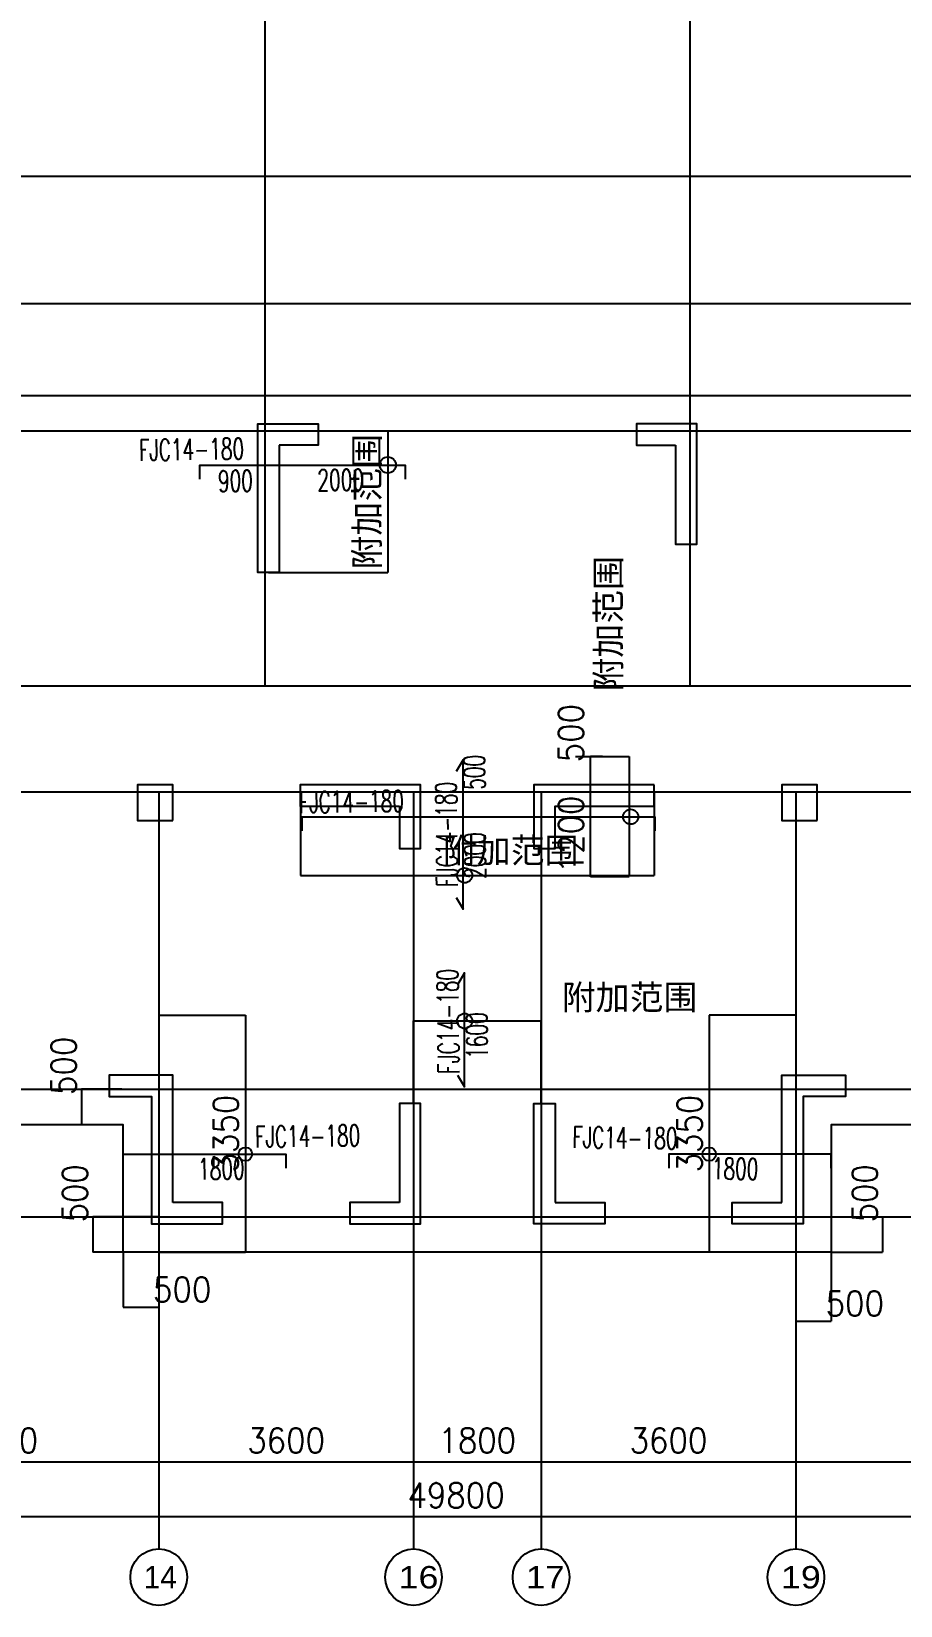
# Model space of a CAD drawing. Extents: x 628064 to 742735, y -407363 to -122417.
# Drawn here: x 693177 to 705451, y -302535 to -280300 of the extents above; entities that cross this region are included whole.
import ezdxf

# ---------------------------------------------------------------- set-up
doc = ezdxf.new("R2010")
doc.units = 0
doc.header["$LTSCALE"] = 100
for name, color, linetype in [('AXIS', 3, 'Continuous'), ('COLU', 255, 'Continuous'), ('DIM', 3, 'Continuous'), ('dim-wall', 7, 'Continuous'), ('dote', 253, 'Continuous'), ('WALL', 255, 'Continuous'), ('Z-CT', 2, 'Continuous'), ('支座钢筋标注', 173, 'Continuous'), ('板底钢筋', 24, 'Continuous'), ('楼板负筋钢筋', 1, 'Continuous')]:
    doc.layers.add(name, color=color, linetype=linetype)
doc.styles.add('hztxt', font='hztxt')
doc.styles.get("Standard").update_dxf_attribs({"font": 'standard'})
doc.dimstyles.get("Standard").update_dxf_attribs({"dimtxt": 351, "dimasz": 0.18, "dimexe": 0.18, "dimexo": 0.0625, "dimgap": 0.09, "dimtad": 0, "dimtoh": 1, "dimdec": 0, "dimzin": 0, "dimdsep": 46, "dimcen": 0.09, "dimadec": 0, "dimazin": 0, "dimtfac": 1, "dimtdec": 4, "dimtofl": 0, "dimtmove": 0, "dimatfit": 3, "dimfxl": 250, "dimtolj": 1, "dimtzin": 0, "dimarcsym": 0})

# ---------------------------------------------------------------- blocks, each defined once
blk = doc.blocks.new('_AXISO')
blk.add_circle((0, 0), 0.5)
blk = doc.blocks.new('*D237')
at = {"layer": 'AXIS', "color": 0, "linetype": 'ByBlock', "lineweight": -2}
for p, q in [((674274.0329612452, -299443.3729349024), (674274.0329612452, -301278.3993927557)), ((724074.0329612474, -299443.3729349024), (724074.0329612474, -301278.3993927557)), ((674274.0329612452, -301278.2193927557), (724074.0329612474, -301278.2193927557))]:
    blk.add_line(p, q, dxfattribs=at)
for points in [[(674274.0329612452, -301278.2193927557), (674274.2129612452, -301278.1894202604), (674274.2129612452, -301278.249365251)], [(724074.0329612474, -301278.2193927557), (724073.8529612473, -301278.249365251), (724073.8529612473, -301278.1894202604)]]:
    blk.add_solid(points, dxfattribs=at)
at = {"layer": 'AXIS', "color": 0, "linetype": 'Continuous', "lineweight": -2, "insert": (699174.0329612463, -300978.2193927557), "char_height": 351, "width": 1168.050000000001, "attachment_point": 5}
blk.add_mtext('49800', dxfattribs=at)
blk = doc.blocks.new('*D228')
at = {"layer": 'AXIS', "color": 0, "linetype": 'ByBlock', "lineweight": -2}
for p, q in [((703974.0329612349, -299443.3729349024), (703974.0329612349, -300503.3204826736)), ((708474.0329612402, -299443.3729349029), (708474.0329612402, -300503.3204826736)), ((703974.0329612349, -300503.1404826736), (708474.0329612402, -300503.1404826736))]:
    blk.add_line(p, q, dxfattribs=at)
for points in [[(703974.0329612349, -300503.1404826736), (703974.212961235, -300503.1105101783), (703974.212961235, -300503.1704551689)], [(708474.0329612402, -300503.1404826736), (708473.8529612401, -300503.1704551689), (708473.8529612401, -300503.1105101783)]]:
    blk.add_solid(points, dxfattribs=at)
at = {"layer": 'AXIS', "color": 0, "linetype": 'Continuous', "lineweight": -2, "insert": (706224.0329612376, -300203.1404826736), "char_height": 351, "width": 924.2999999999987, "attachment_point": 5}
blk.add_mtext('4500', dxfattribs=at)
blk = doc.blocks.new('*D263')
at = {"layer": 'AXIS', "color": 0, "linetype": 'ByBlock', "lineweight": -2}
for p, q in [((700374.032961235, -299443.3729349024), (700374.032961235, -300503.3204826736)), ((703974.0329612349, -299443.3729349024), (703974.0329612349, -300503.3204826736)), ((700374.032961235, -300503.1404826736), (703974.0329612349, -300503.1404826736))]:
    blk.add_line(p, q, dxfattribs=at)
for points in [[(700374.032961235, -300503.1404826736), (700374.2129612351, -300503.1105101783), (700374.2129612351, -300503.1704551689)], [(703974.0329612349, -300503.1404826736), (703973.8529612349, -300503.1704551689), (703973.8529612349, -300503.1105101783)]]:
    blk.add_solid(points, dxfattribs=at)
at = {"layer": 'AXIS', "color": 0, "linetype": 'Continuous', "lineweight": -2, "insert": (702174.0329612351, -300203.1404826736), "char_height": 351, "width": 906.7499999999995, "attachment_point": 5}
blk.add_mtext('3600', dxfattribs=at)
blk = doc.blocks.new('*D152')
at = {"layer": 'AXIS', "color": 0, "linetype": 'ByBlock', "lineweight": -2}
for p, q in [((698574.0329612406, -299443.3729349024), (698574.0329612406, -300503.3204826736)), ((700374.032961235, -299443.3729349024), (700374.032961235, -300503.3204826736)), ((698574.0329612406, -300503.1404826736), (700374.032961235, -300503.1404826736))]:
    blk.add_line(p, q, dxfattribs=at)
for points in [[(698574.0329612406, -300503.1404826736), (698574.2129612407, -300503.1105101783), (698574.2129612407, -300503.1704551689)], [(700374.032961235, -300503.1404826736), (700373.852961235, -300503.1704551689), (700373.852961235, -300503.1105101783)]]:
    blk.add_solid(points, dxfattribs=at)
at = {"layer": 'AXIS', "color": 0, "linetype": 'Continuous', "lineweight": -2, "insert": (699474.0329612378, -300203.1404826736), "char_height": 351, "width": 807.299999999999, "attachment_point": 5}
blk.add_mtext('1800', dxfattribs=at)
blk = doc.blocks.new('*D188')
at = {"layer": 'AXIS', "color": 0, "linetype": 'ByBlock', "lineweight": -2}
for p, q in [((694974.0329612406, -299443.3729349024), (694974.0329612406, -300503.3204826736)), ((698574.0329612406, -299443.3729349024), (698574.0329612406, -300503.3204826736)), ((694974.0329612406, -300503.1404826736), (698574.0329612406, -300503.1404826736))]:
    blk.add_line(p, q, dxfattribs=at)
for points in [[(694974.0329612406, -300503.1404826736), (694974.2129612407, -300503.1105101783), (694974.2129612407, -300503.1704551689)], [(698574.0329612406, -300503.1404826736), (698573.8529612406, -300503.1704551689), (698573.8529612406, -300503.1105101783)]]:
    blk.add_solid(points, dxfattribs=at)
at = {"layer": 'AXIS', "color": 0, "linetype": 'Continuous', "lineweight": -2, "insert": (696774.0329612407, -300203.1404826736), "char_height": 351, "width": 906.7499999999995, "attachment_point": 5}
blk.add_mtext('3600', dxfattribs=at)
blk = doc.blocks.new('*D66')
at = {"layer": 'AXIS', "color": 0, "linetype": 'ByBlock', "lineweight": -2}
for p, q in [((690474.0329612355, -299443.3729349031), (690474.0329612355, -300503.3204826736)), ((694974.0329612406, -299443.3729349024), (694974.0329612406, -300503.3204826736)), ((690474.0329612355, -300503.1404826736), (694974.0329612406, -300503.1404826736))]:
    blk.add_line(p, q, dxfattribs=at)
for points in [[(690474.0329612355, -300503.1404826736), (690474.2129612355, -300503.1105101783), (690474.2129612355, -300503.1704551689)], [(694974.0329612406, -300503.1404826736), (694973.8529612406, -300503.1704551689), (694973.8529612406, -300503.1105101783)]]:
    blk.add_solid(points, dxfattribs=at)
at = {"layer": 'AXIS', "color": 0, "linetype": 'Continuous', "lineweight": -2, "insert": (692724.0329612381, -300203.1404826736), "char_height": 351, "width": 924.2999999999987, "attachment_point": 5}
blk.add_mtext('4500', dxfattribs=at)
blk = doc.blocks.new('*D296')
at = {"layer": 'dim-wall', "color": 0, "linetype": 'ByBlock', "lineweight": -2}
for p, q in [((696978.4807942798, -291043.3727203052), (696978.4807942798, -292220.991968709)), ((701974.0330446786, -291043.3727203052), (701974.0330446786, -292220.991968709)), ((696978.4807942798, -292220.811968709), (701974.0330446786, -292220.811968709))]:
    blk.add_line(p, q, dxfattribs=at)
for points in [[(696978.4807942798, -292220.811968709), (696978.6607942799, -292220.7819962137), (696978.6607942799, -292220.8419412043)], [(701974.0330446786, -292220.811968709), (701973.8530446786, -292220.8419412043), (701973.8530446786, -292220.7819962137)]]:
    blk.add_solid(points, dxfattribs=at)
at = {"layer": 'dim-wall', "color": 0, "linetype": 'Continuous', "lineweight": -2, "insert": (699945.1034718096, -291888.2088310103), "char_height": 351, "width": 2828.669999999998, "attachment_point": 5}
blk.add_mtext('\\A1;\\A1;附加范围', dxfattribs=at)
blk = doc.blocks.new('*D157')
at = {"layer": 'dim-wall', "color": 0, "linetype": 'ByBlock', "lineweight": -2}
for p, q in [((700862.7103722788, -290543.3102203053), (701620.0088788149, -290543.3102203053)), ((701619.8288788148, -290543.3102203053), (701619.8288788148, -292220.811968709)), ((700800.0149629335, -292220.811968709), (701620.0088788149, -292220.811968709))]:
    blk.add_line(p, q, dxfattribs=at)
for points in [[(701619.8288788148, -290543.3102203053), (701619.8588513102, -290543.4902203053), (701619.7989063194, -290543.4902203053)], [(701619.8288788148, -292220.811968709), (701619.7989063194, -292220.631968709), (701619.8588513102, -292220.631968709)]]:
    blk.add_solid(points, dxfattribs=at)
at = {"layer": 'dim-wall', "color": 0, "linetype": 'Continuous', "lineweight": -2, "insert": (701344.328878815, -288667.7102203051), "char_height": 351, "width": 3751.019999999998, "attachment_point": 5, "rotation": 90}
blk.add_mtext('\\A1;\\A1;\\A1;附加范围', dxfattribs=at)
blk = doc.blocks.new('*D194')
at = {"layer": 'dim-wall', "color": 0, "linetype": 'ByBlock', "lineweight": -2}
for p, q in [((698574.0334261484, -295443.2478156727), (698574.0334261484, -294277.6221074556)), ((698574.0334261484, -294277.8021074556), (700374.0326632088, -294277.8021074556)), ((700374.0326632088, -295443.2478156727), (700374.0326632088, -294277.6221074556))]:
    blk.add_line(p, q, dxfattribs=at)
for points in [[(698574.0334261484, -294277.8021074556), (698574.2134261484, -294277.7721349603), (698574.2134261484, -294277.832079951)], [(700374.0326632088, -294277.8021074556), (700373.8526632087, -294277.832079951), (700373.8526632087, -294277.7721349603)]]:
    blk.add_solid(points, dxfattribs=at)
at = {"layer": 'dim-wall', "color": 0, "linetype": 'Continuous', "lineweight": -2, "insert": (701624.508274507, -293962.6280595194), "char_height": 351, "width": 1906.320000000002, "attachment_point": 5}
blk.add_mtext('\\A1;附加范围', dxfattribs=at)
blk = doc.blocks.new('*D291')
at = {"layer": 'dim-wall', "color": 0, "linetype": 'ByBlock', "lineweight": -2}
for p, q in [((694974.0955446785, -294193.3103156727), (696198.9076801994, -294193.3103156727)), ((696198.7276801993, -294193.3103156727), (696198.7276801993, -297543.3106971424)), ((694974.0955446785, -297543.3106971424), (696198.9076801994, -297543.3106971424))]:
    blk.add_line(p, q, dxfattribs=at)
for points in [[(696198.7276801993, -294193.3103156727), (696198.7576526947, -294193.4903156727), (696198.6977077039, -294193.4903156727)], [(696198.7276801993, -297543.3106971424), (696198.6977077039, -297543.1306971424), (696198.7576526947, -297543.1306971424)]]:
    blk.add_solid(points, dxfattribs=at)
at = {"layer": 'dim-wall', "color": 0, "linetype": 'Continuous', "lineweight": -2, "insert": (695923.2276801994, -295868.3105064075), "char_height": 351, "width": 912.5999999999997, "attachment_point": 5, "rotation": 90}
blk.add_mtext('3350', dxfattribs=at)
blk = doc.blocks.new('*D75')
at = {"layer": 'dim-wall', "color": 0, "linetype": 'ByBlock', "lineweight": -2}
for p, q in [((696474.0954612318, -285943.3104348817), (698209.7985720767, -285943.3104348817)), ((698209.6185720767, -285943.3104348817), (698209.6185720767, -287943.3104441794)), ((696524.095435786, -287943.3104441794), (698209.7985720767, -287943.3104441794))]:
    blk.add_line(p, q, dxfattribs=at)
for points in [[(698209.6185720767, -285943.3104348817), (698209.6485445721, -285943.4904348817), (698209.5885995813, -285943.4904348817)], [(698209.6185720767, -287943.3104441794), (698209.5885995813, -287943.1304441794), (698209.6485445721, -287943.1304441794)]]:
    blk.add_solid(points, dxfattribs=at)
at = {"layer": 'dim-wall', "color": 0, "linetype": 'Continuous', "lineweight": -2, "insert": (697934.1185720767, -286943.3104395304), "char_height": 351, "width": 1906.320000000002, "attachment_point": 5, "rotation": 90}
blk.add_mtext('\\A1;附加范围', dxfattribs=at)
blk = doc.blocks.new('*D16')
at = {"layer": 'dim-wall', "color": 0, "linetype": 'ByBlock', "lineweight": -2}
for p, q in [((701728.4616157004, -291043.3104349071), (701071.5746997045, -291043.3104349071)), ((701071.7546997046, -292242.811968709), (701071.7546997046, -291043.3104349071)), ((701619.7663788148, -292242.811968709), (701071.5746997045, -292242.811968709))]:
    blk.add_line(p, q, dxfattribs=at)
for points in [[(701071.7546997046, -291043.3104349071), (701071.7846722, -291043.4904349071), (701071.7247272092, -291043.4904349071)], [(701071.7546997046, -292242.811968709), (701071.7247272092, -292242.631968709), (701071.7846722, -292242.631968709)]]:
    blk.add_solid(points, dxfattribs=at)
at = {"layer": 'dim-wall', "color": 0, "linetype": 'Continuous', "lineweight": -2, "insert": (700796.2546997046, -291643.0612018079), "char_height": 351, "width": 807.299999999999, "attachment_point": 5, "rotation": 90}
blk.add_mtext('1200', dxfattribs=at)
blk = doc.blocks.new('*D47')
at = {"layer": 'dim-wall', "color": 0, "linetype": 'ByBlock', "lineweight": -2}
for p, q in [((701241.6247448942, -290543.3102203053), (701071.5746997045, -290543.3102203053)), ((701071.7546997046, -291043.3104349071), (701071.7546997046, -290543.3102203053)), ((701728.4616157004, -291043.3104349071), (701071.5746997045, -291043.3104349071))]:
    blk.add_line(p, q, dxfattribs=at)
for points in [[(701071.7546997046, -290543.3102203053), (701071.7846722, -290543.4902203053), (701071.7247272092, -290543.4902203053)], [(701071.7546997046, -291043.3104349071), (701071.7247272092, -291043.1304349071), (701071.7846722, -291043.1304349071)]]:
    blk.add_solid(points, dxfattribs=at)
at = {"layer": 'dim-wall', "color": 0, "linetype": 'Continuous', "lineweight": -2, "insert": (700796.2546997046, -290211.7202203052), "char_height": 351, "width": 663.0000000000007, "attachment_point": 5, "rotation": 90}
blk.add_mtext('500', dxfattribs=at)
blk = doc.blocks.new('*D124')
at = {"layer": 'dim-wall', "color": 0, "linetype": 'ByBlock', "lineweight": -2}
for p, q in [((703973.9703777977, -294193.3103156724), (702749.158242277, -294193.3103156724)), ((702749.338242277, -294193.3103156724), (702749.338242277, -297543.3106971422)), ((703973.9703777978, -297543.3106971422), (702749.158242277, -297543.3106971422))]:
    blk.add_line(p, q, dxfattribs=at)
for points in [[(702749.338242277, -294193.3103156724), (702749.3682147724, -294193.4903156724), (702749.3082697816, -294193.4903156724)], [(702749.338242277, -297543.3106971422), (702749.3082697816, -297543.1306971422), (702749.3682147724, -297543.1306971422)]]:
    blk.add_solid(points, dxfattribs=at)
at = {"layer": 'dim-wall', "color": 0, "linetype": 'Continuous', "lineweight": -2, "insert": (702473.8382422772, -295868.3105064072), "char_height": 351, "width": 912.5999999999997, "attachment_point": 5, "rotation": 90}
blk.add_mtext('3350', dxfattribs=at)
blk = doc.blocks.new('*D121')
at = {"layer": 'DIM', "color": 0, "linetype": 'ByBlock', "lineweight": -2}
for p, q in [((694451.8070815431, -295243.3104348882), (693882.3950898413, -295243.3104348882)), ((693882.5750898414, -295243.3104348882), (693882.5750898414, -295743.3104348883)), ((694473.9704612421, -295743.3104348883), (693882.3950898413, -295743.3104348883))]:
    blk.add_line(p, q, dxfattribs=at)
for points in [[(693882.5750898414, -295243.3104348882), (693882.6050623368, -295243.4904348882), (693882.545117346, -295243.4904348882)], [(693882.5750898414, -295743.3104348883), (693882.545117346, -295743.1304348883), (693882.6050623368, -295743.1304348883)]]:
    blk.add_solid(points, dxfattribs=at)
at = {"layer": 'DIM', "color": 0, "linetype": 'Continuous', "lineweight": -2, "insert": (693632.5750898415, -294911.7204348881), "char_height": 351, "width": 663.0000000000007, "attachment_point": 5, "rotation": 90}
blk.add_mtext('500', dxfattribs=at)
blk = doc.blocks.new('*D131')
at = {"layer": 'DIM', "color": 0, "linetype": 'ByBlock', "lineweight": -2}
for p, q in [((694973.9704612416, -297043.3104348883), (694042.9179905875, -297043.3104348883)), ((694043.0979905876, -297043.3104348883), (694043.0979905876, -297543.3104348883)), ((694973.9704612416, -297543.3104348883), (694042.9179905875, -297543.3104348883))]:
    blk.add_line(p, q, dxfattribs=at)
for points in [[(694043.0979905876, -297043.3104348883), (694043.127963083, -297043.4904348883), (694043.0680180922, -297043.4904348883)], [(694043.0979905876, -297543.3104348883), (694043.0680180922, -297543.1304348883), (694043.127963083, -297543.1304348883)]]:
    blk.add_solid(points, dxfattribs=at)
at = {"layer": 'DIM', "color": 0, "linetype": 'Continuous', "lineweight": -2, "insert": (693793.0979905877, -296711.7204348881), "char_height": 351, "width": 663.0000000000007, "attachment_point": 5, "rotation": 90}
blk.add_mtext('500', dxfattribs=at)
blk = doc.blocks.new('*D8')
at = {"layer": 'DIM', "color": 0, "linetype": 'ByBlock', "lineweight": -2}
for p, q in [((694474.0329612414, -297543.3729348883), (694474.0329612414, -298322.1150260411)), ((694974.0329612414, -297543.3729348885), (694974.0329612414, -298322.1150260411)), ((694474.0329612414, -298321.9350260411), (694974.0329612414, -298321.9350260411))]:
    blk.add_line(p, q, dxfattribs=at)
for points in [[(694474.0329612414, -298321.9350260411), (694474.2129612415, -298321.9050535458), (694474.2129612415, -298321.9649985365)], [(694974.0329612414, -298321.9350260411), (694973.8529612414, -298321.9649985365), (694973.8529612414, -298321.9050535458)]]:
    blk.add_solid(points, dxfattribs=at)
at = {"layer": 'DIM', "color": 0, "linetype": 'Continuous', "lineweight": -2, "insert": (695305.6229612414, -298071.9350260411), "char_height": 351, "width": 663.0000000000007, "attachment_point": 5}
blk.add_mtext('500', dxfattribs=at)
blk = doc.blocks.new('*D62')
at = {"layer": 'DIM', "color": 0, "linetype": 'ByBlock', "lineweight": -2}
for p, q in [((703974.0329612345, -297543.3729348883), (703974.0329612345, -298519.7883348877)), ((704474.0329612345, -297543.3729348883), (704474.0329612345, -298519.7883348877)), ((703974.0329612345, -298519.6083348877), (704474.0329612345, -298519.6083348877))]:
    blk.add_line(p, q, dxfattribs=at)
for points in [[(703974.0329612345, -298519.6083348877), (703974.2129612345, -298519.5783623924), (703974.2129612345, -298519.6383073831)], [(704474.0329612345, -298519.6083348877), (704473.8529612344, -298519.6383073831), (704473.8529612344, -298519.5783623924)]]:
    blk.add_solid(points, dxfattribs=at)
at = {"layer": 'DIM', "color": 0, "linetype": 'Continuous', "lineweight": -2, "insert": (704805.6229612344, -298269.6083348877), "char_height": 351, "width": 663.0000000000007, "attachment_point": 5}
blk.add_mtext('500', dxfattribs=at)
blk = doc.blocks.new('*D272')
at = {"layer": 'DIM', "color": 0, "linetype": 'ByBlock', "lineweight": -2}
for p, q in [((704474.0954612342, -297043.3104348883), (705197.1835595985, -297043.3104348883)), ((705197.0035595985, -297043.3104348883), (705197.0035595985, -297543.3104348883)), ((704474.0954612345, -297543.3104348883), (705197.1835595985, -297543.3104348883))]:
    blk.add_line(p, q, dxfattribs=at)
for points in [[(705197.0035595985, -297043.3104348883), (705197.0335320939, -297043.4904348883), (705196.9735871031, -297043.4904348883)], [(705197.0035595985, -297543.3104348883), (705196.9735871031, -297543.1304348883), (705197.0335320939, -297543.1304348883)]]:
    blk.add_solid(points, dxfattribs=at)
at = {"layer": 'DIM', "color": 0, "linetype": 'Continuous', "lineweight": -2, "insert": (704947.0035595986, -296711.7204348881), "char_height": 351, "width": 663.0000000000007, "attachment_point": 5, "rotation": 90}
blk.add_mtext('500', dxfattribs=at)

msp = doc.modelspace()

# ---------------------------------------------------------------- linework, layer by layer
at = {"layer": 'AXIS'}
for p, q in [((694974.0329612406, -299443.3104349046), (694974.0329612406, -301735.2027405299)), ((698574.0329612406, -299443.3104349046), (698574.0329612406, -301735.2027405299)), ((700374.032961235, -299443.3104349038), (700374.032961235, -301735.2027405295)), ((703974.0329612349, -299443.3104349024), (703974.0329612349, -301735.2027405278))]:
    msp.add_line(p, q, dxfattribs=at)
at = {"layer": 'COLU'}
for points in [[(695174.0329612327, -291443.3104441794), (695174.0329612327, -290943.3104441794), (694674.0329612328, -290943.3104441794), (694674.0329612328, -291443.3104441794)], [(704274.0344871116, -291443.3104441794), (704274.0344871116, -290943.3104441794), (703774.0344871116, -290943.3104441794), (703774.0344871116, -291443.3104441794)]]:
    msp.add_lwpolyline(points, close=True, dxfattribs=at)
at = {"layer": 'dim-wall'}
for centre, radius in [((698209.6188790312, -286423.7700320675), 113.9397925159376), ((701639.964221694, -291393.3107211794), 106.2724804430241), ((699295.1680289763, -292220.811968709), 106.2724804430241), ((699295.1680289763, -294277.8021074556), 106.2724804430241), ((696198.7276801993, -296158.4523757474), 95.58518083717695), ((702749.338242277, -296158.4523757474), 95.58518083717695)]:
    msp.add_circle(centre, radius, dxfattribs=at)
at = {"layer": 'dote'}
for p, q in [((696474.0329612341, -279342.3164999917), (696474.0329612306, -289543.3104348848)), ((702474.0329612416, -279342.3164999917), (702474.0329612455, -289543.3104348848)), ((671970.643900892, -282343.3104349144), (726174.0329612509, -282343.3104349144)), ((671970.643900892, -284143.3104348885), (726174.0329612509, -284143.3104348885)), ((671970.6439008914, -285943.310434882), (726174.0329612513, -285943.3104348817)), ((671970.6439008901, -289543.310434885), (726174.0329612528, -289543.3104348848)), ((726174.0329612519, -291043.3104349071), (671970.643900891, -291043.3104349071)), ((694974.0329612438, -291043.3104349071), (694974.0329612406, -299443.3104349024)), ((698574.0329612436, -291043.3104349071), (698574.0329612406, -299443.3104349024)), ((700374.032961232, -291043.3104349071), (700374.032961235, -299443.3104349024)), ((703974.032961232, -291043.3104349071), (703974.0329612349, -299443.3104349024)), ((671970.6439008901, -295243.3104348882), (726174.0329612528, -295243.3104348882)), ((672270.6439008903, -297043.3104348883), (726174.0329612528, -297043.3104348883))]:
    msp.add_line(p, q, dxfattribs=at)
at = {"layer": 'WALL'}
for points in [[(696674.032935786, -286143.3104441794), (696674.032935786, -287943.3104441794), (696374.032935786, -287943.3104441794), (696374.032935786, -285843.3104441794), (697224.032935786, -285843.3104441794), (697224.032935786, -286143.3104441794)], [(702274.0329871116, -286143.3104441794), (702274.0329871116, -287543.3104441794), (702574.0329871116, -287543.3104441794), (702574.0329871116, -285843.3104441794), (701724.0329871116, -285843.3104441794), (701724.0329871116, -286143.3104441794)], [(698374.0329612327, -291243.3104441794), (698374.0329612327, -291843.3104441794), (698674.0329612327, -291843.3104441794), (698674.0329612327, -290943.3104441794), (696974.0329612327, -290943.3104441794), (696974.0329612327, -291243.3104441794)], [(701974.0329871116, -290943.3104441794), (700274.0329871116, -290943.3104441794), (700274.0329871116, -291843.3104441794), (700574.0329871116, -291843.3104441794), (700574.0329871116, -291243.3104441794), (701974.0329871116, -291243.3104441794)], [(695174.0329612327, -296843.31048124), (695174.0329612327, -295043.3104812399), (694274.0329612327, -295043.3104812399), (694274.0329612327, -295343.31048124), (694874.0329612327, -295343.31048124), (694874.0329612327, -297143.3104441794), (695874.0329612327, -297143.3104441794), (695874.0329612327, -296843.31048124)], [(703774.0329616667, -296843.31048124), (703774.0329616667, -295043.3104812399), (704674.0329616667, -295043.3104812399), (704674.0329616667, -295343.31048124), (704074.0329616667, -295343.31048124), (704074.0329616667, -297143.3104441794), (703074.0329616667, -297143.3104441794), (703074.0329616667, -296843.31048124)], [(698374.0329612327, -296843.31048124), (697674.0329612328, -296843.31048124), (697674.0329612328, -297143.3104441794), (698674.0329612327, -297143.3104441794), (698674.0329612327, -295443.31048124), (698374.0329612327, -295443.31048124)], [(700574.0329616648, -296843.31048124), (701274.032961665, -296843.31048124), (701274.032961665, -297143.3104441794), (700274.0329616648, -297143.3104441794), (700274.0329616648, -295443.31048124), (700574.0329616648, -295443.31048124)]]:
    msp.add_lwpolyline(points, close=True, dxfattribs=at)
at = {"layer": 'Z-CT'}
msp.add_lwpolyline([(719074.0329612532, -295743.3104348883), (704474.0329612338, -295743.3104348883), (704474.0329612345, -297543.3104348883), (694474.0329612414, -297543.3104348883), (694474.0329612421, -295743.3104348883), (679874.0329612226, -295743.3104348883), (679874.0329612233, -297543.3104348883), (677774.0329612022, -297543.3104348883), (676274.0329612237, -299043.310434888), (675263.6991566252, -299043.3104348883), (673774.0329612446, -297543.3104348883), (673774.0329612446, -285443.3104348819), (683174.0329612327, -285443.3104348819), (683174.032961232, -283643.3104348884), (685274.032961233, -283643.3104348883), (685274.032961233, -281843.3104349143), (689074.0329612306, -281843.3104349143), (689074.0329612306, -283643.3104348883), (691174.0329612313, -283643.3104348884), (691174.0329612306, -285443.3104348819), (707774.032961245, -285443.3104348819)], dxfattribs=at)
at = {"layer": '板底钢筋'}
for points in [[(699175.0326860965, -292532.4997314579), (699275.032686097, -292699.1669067509), (699275.032686097, -290587.6777218065), (699175.0326860966, -290754.344897099)], [(699195.1680289758, -295040.9276202777), (699295.1680289763, -295207.5947955706), (699295.1680289762, -293599.3188585736), (699195.168028976, -293765.9860338663)]]:
    msp.add_lwpolyline(points, dxfattribs=at)
at = {"layer": '楼板负筋钢筋'}
for points in [[(695553.2698334742, -286623.7692690996), (695553.2698334742, -286423.7692690996), (698453.995411211, -286423.7701022585), (698453.995411211, -286623.7701022584)], [(697001.0995091249, -291593.3093945681), (697001.0995091249, -291393.3093945681), (701982.3929725939, -291393.3108253164), (701982.3929725939, -291593.3108253164)], [(694474.0330446785, -296358.4518803732), (694474.0330446785, -296158.4518803732), (696770.9090963997, -296158.4525400919), (696770.9090963997, -296358.4525400918)], [(704474.0328777978, -296358.4518803732), (704474.0328777978, -296158.4518803732), (702177.1568260766, -296158.4525400916), (702177.1568260766, -296358.4525400916)]]:
    msp.add_lwpolyline(points, dxfattribs=at)

# ---------------------------------------------------------------- block references
at = {"layer": 'AXIS'}
ref = msp.add_blockref('_AXISO', (694974.0329612406, -302135.2027405295), dxfattribs=dict(at, xscale=800, yscale=800))
ref.add_attrib('A', '14', (694763.531414643, -302293.0789004778), dxfattribs={"height": 315.7523198962622, "style": 'hztxt', "width": 0.9904761904764999})
ref = msp.add_blockref('_AXISO', (698574.0329612406, -302135.2027405295), dxfattribs=dict(at, xscale=800, yscale=800))
ref.add_attrib('A', '16', (698363.5314146432, -302293.0789004778), dxfattribs={"height": 315.7523198962622, "style": 'hztxt', "width": 1.195402298850948})
ref = msp.add_blockref('_AXISO', (700374.032961235, -302135.2027405288), dxfattribs=dict(at, xscale=800, yscale=800))
ref.add_attrib('A', '17', (700163.5314146375, -302293.078900477), dxfattribs={"height": 315.7523198962622, "style": 'hztxt', "width": 1.155555555555916})
ref = msp.add_blockref('_AXISO', (703974.0329612349, -302135.2027405274), dxfattribs=dict(at, xscale=800, yscale=800))
ref.add_attrib('A', '19', (703763.5314146375, -302293.0789004757), dxfattribs={"height": 315.7523198962622, "style": 'hztxt', "width": 1.195402298850948})

# ---------------------------------------------------------------- texts
at = {"layer": '支座钢筋标注', "color": 47, "width": 0.7}
for s, rotation, p in [('FJC14-180', 0.8197062247064119, (694697.7844163615, -286363.2932399008)), ('900', 0.8197062247064119, (695813.7977350442, -286801.9040768015)), ('2000', 0.8197062247064119, (697218.2201768404, -286789.3726285164)), ('500', 90.81970623142352, (699585.4038413805, -291009.0462570348)), ('FJC14-180', 0.8197062247064119, (696955.6963782331, -291341.0359169202)), ('FJC14-180', 90.81970623142352, (699201.6722634395, -292382.5660550044)), ('2000', 90.81970623142352, (699596.44631, -292267.1281266659)), ('FJC14-180', 90.81970623142352, (699221.8076063188, -295024.3673373672)), ('1600', 90.81970623142352, (699623.6872987887, -294810.1761848507)), ('FJC14-180', 0.8197062247064119, (696338.5786365394, -296064.4606247744)), ('FJC14-180', 359.1802937619548, (700815.2118361152, -296067.6603498896)), ('1800', 0.8197062247064119, (695532.6962838855, -296520.138583955)), ('1800', 359.1802937619548, (702785.4341110674, -296511.1257506555))]:
    msp.add_text(s, height=300, rotation=rotation, dxfattribs=at).set_placement(p)

# ---------------------------------------------------------------- dimensions: what is measured, and where the dimension line sits
at = {"layer": 'AXIS'}
for base, p1, p2, picture, middle in [((724074.0329612474, -301278.2193927557), (674274.0329612452, -299443.3104349024), (724074.0329612474, -299443.3104349024), '*D237', (699174.0329612463, -300978.2193927557)), ((694974.0329612406, -300503.1404826736), (690474.0329612355, -299443.3104349031), (694974.0329612406, -299443.3104349024), '*D66', (692724.0329612381, -300203.1404826736)), ((698574.0329612406, -300503.1404826736), (694974.0329612406, -299443.3104349024), (698574.0329612406, -299443.3104349024), '*D188', (696774.0329612407, -300203.1404826736)), ((700374.032961235, -300503.1404826736), (698574.0329612406, -299443.3104349024), (700374.032961235, -299443.3104349024), '*D152', (699474.0329612378, -300203.1404826736)), ((703974.0329612349, -300503.1404826736), (700374.032961235, -299443.3104349024), (703974.0329612349, -299443.3104349024), '*D263', (702174.0329612351, -300203.1404826736)), ((708474.0329612402, -300503.1404826736), (703974.0329612349, -299443.3104349024), (708474.0329612402, -299443.3104349029), '*D228', (706224.0329612376, -300203.1404826736))]:
    dim = msp.add_linear_dim(base=base, p1=p1, p2=p2, dimstyle='Standard', dxfattribs=at)
    dim.commit()
    dim.dimension.update_dxf_attribs({"geometry": picture, "text_midpoint": middle})
at = {"layer": 'DIM'}
for base, p1, p2, picture, middle in [((693882.5750898414, -295743.3104348883), (694451.8695815431, -295243.3104348882), (694474.0329612421, -295743.3104348883), '*D121', (693632.5750898415, -295493.3104348882)), ((694043.0979905876, -297543.3104348883), (694974.0329612416, -297043.3104348883), (694974.0329612416, -297543.3104348883), '*D131', (693793.0979905877, -297293.3104348881)), ((705197.0035595985, -297543.3104348883), (704474.0329612342, -297043.3104348883), (704474.0329612345, -297543.3104348883), '*D272', (704947.0035595986, -297293.3104348881))]:
    dim = msp.add_linear_dim(base=base, p1=p1, p2=p2, angle=90, dimstyle='Standard', dxfattribs=at)
    dim.commit()
    dim.dimension.update_dxf_attribs({"geometry": picture, "text_midpoint": middle})
for base, p1, p2, picture, middle in [((694974.0329612414, -298321.9350260411), (694474.0329612414, -297543.3104348883), (694974.0329612414, -297543.3104348885), '*D8', (694724.0329612414, -298071.9350260411)), ((704474.0329612345, -298519.6083348877), (703974.0329612345, -297543.3104348883), (704474.0329612345, -297543.3104348883), '*D62', (704224.0329612345, -298269.6083348877))]:
    dim = msp.add_linear_dim(base=base, p1=p1, p2=p2, dimstyle='Standard', dxfattribs=at)
    dim.commit()
    dim.dimension.update_dxf_attribs({"geometry": picture, "text_midpoint": middle})
at = {"layer": 'dim-wall'}
for base, p1, p2, text, picture, middle in [((698209.6185720767, -287943.3104441794), (696474.0329612318, -285943.3104348817), (696524.032935786, -287943.3104441794), '\\A1;\\A1;附加范围', '*D75', (697934.1185720767, -286943.3104395304)), ((701619.8288788148, -292220.811968709), (700862.6478722788, -290543.3102203053), (700799.9524629335, -292220.811968709), '\\A1;\\A1;\\A1;\\A1;附加范围', '*D157', (701344.328878815, -291382.061094507))]:
    dim = msp.add_linear_dim(base=base, p1=p1, p2=p2, angle=90, text=text, dimstyle='Standard', dxfattribs=at)
    dim.commit()
    dim.dimension.update_dxf_attribs({"geometry": picture, "text_midpoint": middle})
for base, p1, p2, picture, middle in [((701071.7546997046, -290543.3102203053), (701728.5241157004, -291043.3104349071), (701241.6872448942, -290543.3102203053), '*D47', (700796.2546997046, -290793.3103276061)), ((701071.7546997046, -291043.3104349071), (701619.8288788148, -292242.811968709), (701728.5241157004, -291043.3104349071), '*D16', (700796.2546997046, -291643.0612018079)), ((696198.7276801993, -297543.3106971424), (694974.0330446785, -294193.3103156727), (694974.0330446785, -297543.3106971424), '*D291', (695923.2276801994, -295868.3105064075)), ((702749.338242277, -297543.3106971422), (703974.0328777977, -294193.3103156724), (703974.0328777978, -297543.3106971422), '*D124', (702473.8382422772, -295868.3105064072))]:
    dim = msp.add_linear_dim(base=base, p1=p1, p2=p2, angle=90, dimstyle='Standard', dxfattribs=at)
    dim.commit()
    dim.dimension.update_dxf_attribs({"geometry": picture, "text_midpoint": middle})
for base, p1, p2, text, picture, middle in [((701974.0330446786, -292220.811968709), (696978.4807942798, -291043.3102203052), (701974.0330446786, -291043.3102203052), '\\A1;\\A1;\\A1;附加范围', '*D296', (699945.1034718096, -291888.2088310103)), ((700374.0326632088, -294277.8021074556), (698574.0334261484, -295443.3103156727), (700374.0326632088, -295443.3103156727), '\\A1;\\A1;附加范围', '*D194', (699771.2586559767, -293962.6280595194))]:
    dim = msp.add_linear_dim(base=base, p1=p1, p2=p2, text=text, dimstyle='Standard', dxfattribs=at)
    dim.commit()
    dim.dimension.update_dxf_attribs({"geometry": picture, "text_midpoint": middle})

doc.saveas('drawing.dxf')
